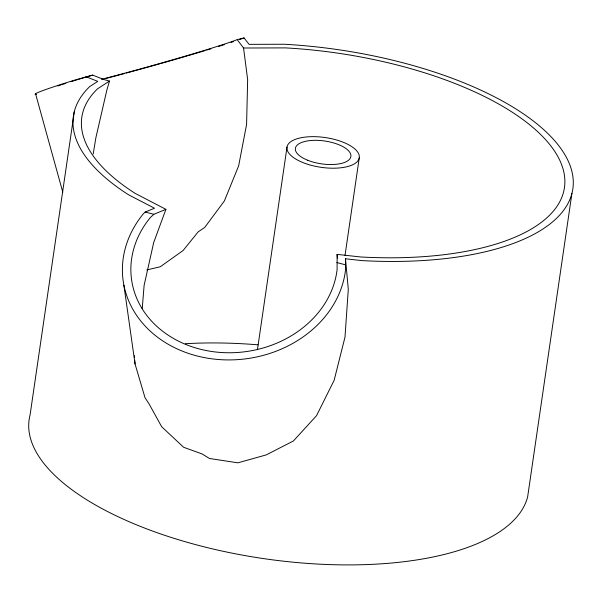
<?xml version="1.0" encoding="UTF-8"?>
<svg xmlns="http://www.w3.org/2000/svg" width="602" height="602" viewBox="0 0 602 602"><rect width="100%" height="100%" fill="white"/><g stroke="black" fill="none" stroke-linecap="round" stroke-linejoin="round"><path stroke-width="0.9" d="M36.474 94.514A112.16 3.943 -15.5 0 1 74.528 80.171L92.655 75.099L103.86 79.524L109.489 81.059L97.516 88.825A243.87 100.353 8.3 0 0 135.126 193.37L165.911 209.345L153.819 214.304L150.184 217.736A103.672 87.2 -8.1 0 0 197.847 348.558A103.672 87.2 -8.1 0 0 337.105 269.561L337.105 254.375L360.741 256.979A243.87 100.353 8.3 0 0 561.937 165.52A243.87 100.353 8.3 0 0 285.521 47.889L243.547 48.009L237.196 39.627L236.654 39.867A103.672 3.642 -15.5 0 1 101.475 79.321M86.018 76.725L97.765 81.36L89.668 86.613A252.351 103.845 8.3 0 0 128.587 194.8L154.496 208.239L145.225 212.039L143.306 213.853A112.16 94.333 -8.1 0 0 194.867 355.376A112.16 94.333 -8.1 0 0 345.525 269.914L345.525 258.792L362.05 260.613A252.351 103.845 8.3 0 0 570.244 165.971A252.351 103.845 8.3 0 0 284.219 44.247L249.07 44.352L244.073 37.941L237.196 39.627M142.23 308.533L144.119 285.371L153.691 242.553L165.911 209.345M74.37 111.355L30.1 414.801A252.351 103.845 8.3 0 0 252.501 556.873A252.351 103.845 8.3 0 0 527.63 496.959L571.9 193.513M257.438 349.754L287.011 147.054M345.014 255.436L359.259 157.807A36.526 15.027 8.3 0 0 307.17 136.895A36.526 15.027 8.3 0 0 302.972 162.593A36.526 15.027 8.3 0 0 359.259 157.807M93.205 153.992L95.921 137.527L106.817 90.225L109.489 81.059M231.01 42.471L233.621 41.568M239.724 39.454L244.073 37.941M92.655 75.099L79.72 78.975A103.672 3.642 -15.5 0 0 71.089 81.661M146.798 269.937L160.275 266.761L183.076 250.537L198.186 231.838L204.748 227.405L224.373 200.963L238.648 165.851L246.587 124.463L247.655 79.63L243.547 48.009M145.225 212.039L153.819 214.304M336.834 262.547L345.33 264.782M123.892 285.167L135.051 363.992L145.014 397.719L149.01 403.799L161.66 426.713L183.625 447.286L201.986 453.893L209.466 458.483L237.88 462.833L266.227 454.901L293.37 441.01L316.554 415.643L334.163 380.231L344.984 337.18L348.295 289.442L345.525 258.792M35.548 93.701L62.811 192.264M337.105 254.375L337.444 258.092M134.381 355.647L134.532 357.498M134.758 360.282L135.051 363.992M224.644 44.54A112.16 3.943 -15.5 0 1 218.421 46.504M210.918 48.83A112.16 3.943 -15.5 0 1 206.772 50.094M205.064 50.613A112.16 3.943 -15.5 0 1 187.764 55.768M186.913 56.016A112.16 3.943 -15.5 0 1 160.757 63.534M159.899 63.782A112.16 3.943 -15.5 0 1 132.553 71.367M131.657 71.608A112.16 3.943 -15.5 0 1 126.247 73.075M124.441 73.564A112.16 3.943 -15.5 0 1 105.914 78.493M57.784 85.988A103.672 3.642 -15.5 0 1 60.832 84.972M61.893 84.619A103.672 3.642 -15.5 0 1 65.851 83.332M185.378 343.712A243.87 100.353 8.3 0 1 257.995 344.826M307.66 160.23A28.038 11.536 8.3 0 0 350.868 156.558A28.038 11.536 8.3 0 0 310.88 140.507A28.038 11.536 8.3 0 0 307.66 160.23"/></g></svg>
